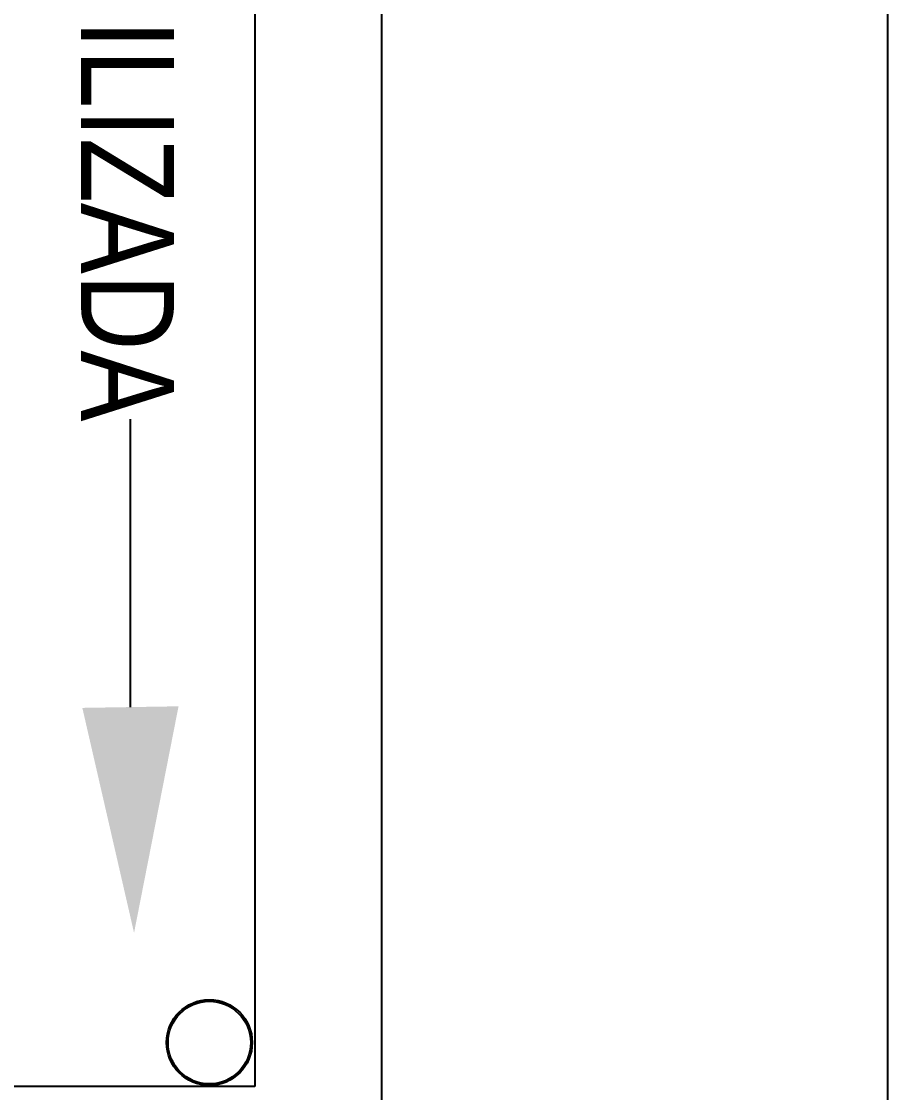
# Model space of a CAD drawing. Header units: millimetres. Extents: x -336 to -33, y -135 to 770.
# Drawn here: x -172.686 to -170.632, y 710.119 to 712.657 of the extents above; entities that cross this region are included whole.
import ezdxf
from ezdxf.enums import TextEntityAlignment as Align

# ---------------------------------------------------------------- set-up
doc = ezdxf.new("R2010")
doc.units = ezdxf.units.MM
doc.header["$LTSCALE"] = 50
doc.header["$MEASUREMENT"] = 0
for name, color, linetype in [('-HIDRO', 8, 'CONTINUOUS'), ('AF', 5, 'CONTINUOUS'), ('E-txt-g', 3, 'CONTINUOUS'), ('TigreCad', 3, 'CONTINUOUS'), ('Tinterno', 9, 'CONTINUOUS'), ('TUBULAÇÃO_ESGOTO', 5, 'CONTINUOUS')]:
    doc.layers.add(name, color=color, linetype=linetype)
doc.layers.add('E-Txt-W', color=7, linetype='CONTINUOUS', lineweight=20)
doc.styles.add('F2', font='swissc.ttf')
doc.styles.add('REG60', font='romans.shx', dxfattribs={"width": 0.8, "height": 0.15})
doc.styles.add('REG80', font='romans.shx', dxfattribs={"width": 0.8, "height": 0.2})

# ---------------------------------------------------------------- blocks, each defined once
blk = doc.blocks.new('TXT-AMB75')
at = {"layer": 'E-txt-g', "style": 'REG80', "width": 0.8, "flags": 8}
blk.add_attdef('TXT', text='', height=0.2, dxfattribs=at).set_placement((0.0055, 0.2964), align=Align.CENTER)
at = {"layer": 'E-Txt-W', "style": 'REG60', "width": 0.8, "flags": 8}
blk.add_attdef('TXT', text='', height=0.15, dxfattribs=at).set_placement((0.0055, 0.0271), align=Align.CENTER)
blk = doc.blocks.new('11031030d')
at = {"layer": 'TigreCad'}
blk.add_circle((0, 0), 50.8, dxfattribs=at)
at = {"layer": 'Tinterno'}
blk.add_circle((0, 0), 49, dxfattribs=at)

msp = doc.modelspace()

# ---------------------------------------------------------------- linework, layer by layer
at = {"layer": '-HIDRO', "linetype": 'Continuous'}
for p, q in [((-172.1324, 716.8333), (-172.1324, 710.1333)), ((-171.8324, 716.5333), (-171.8324, 709.8333)), ((-170.6324, 715.3333), (-170.6324, 708.6333)), ((-172.1324, 710.1333), (-178.1324, 710.1333))]:
    msp.add_line(p, q, dxfattribs=at)
at = {"layer": 'AF'}
msp.add_line((-172.4277, 711.0324), (-172.4277, 711.7144), dxfattribs=at)
at = {"layer": 'TUBULAÇÃO_ESGOTO'}
msp.add_solid([(-172.4191, 710.4973), (-172.5417, 711.0305), (-172.3136, 711.0342)], dxfattribs=at)

# ---------------------------------------------------------------- block references
at = {"layer": '-HIDRO'}
ref = msp.add_blockref('TXT-AMB75', (-172.9767, 713.3766), dxfattribs=dict(at, xscale=-1.458, yscale=1.458, zscale=1.458, rotation=270))
ref.add_attrib('TXT', 'CALHA IMPERMEABILIZADA', dxfattribs={"layer": 'E-txt-g', "color": 2, "height": 0.22, "rotation": 270, "style": 'F2'}).set_placement((-172.5445, 713.3966), align=Align.CENTER)
at = {"layer": 'AF', "xscale": 0.002, "yscale": 0.002, "zscale": 0.002}
msp.add_blockref('11031030d', (-172.2405, 710.2372), dxfattribs=at)

doc.saveas('drawing.dxf')
